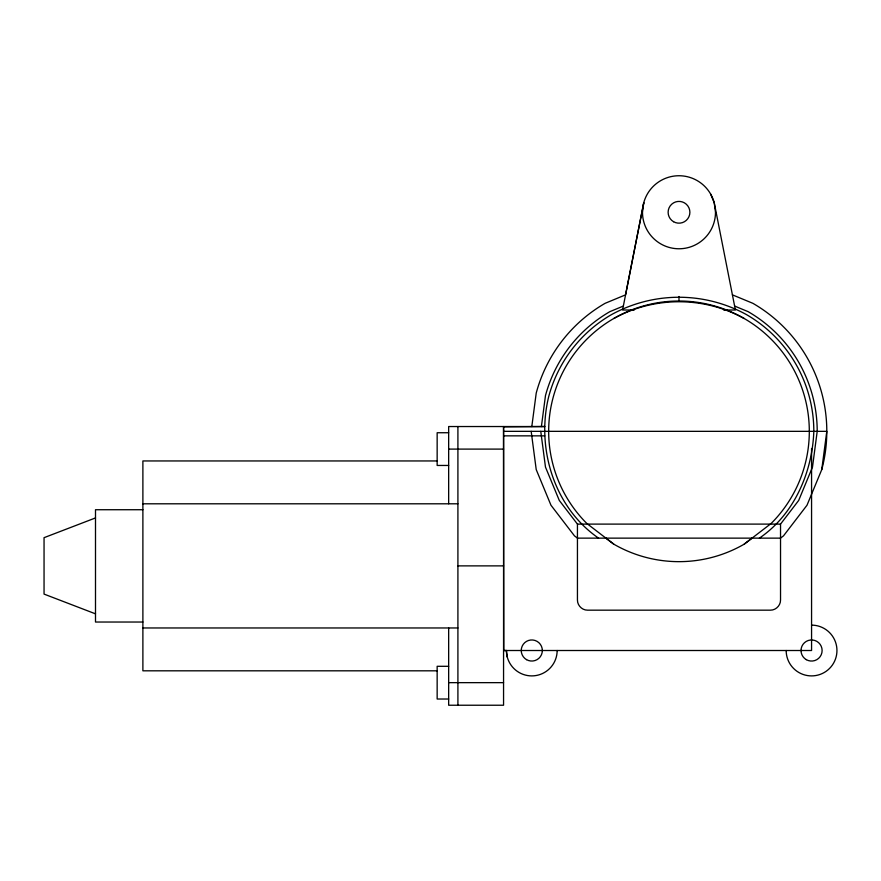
<?xml version="1.0" encoding="UTF-8"?>
<svg xmlns="http://www.w3.org/2000/svg" width="881" height="881" viewBox="0 0 881 881"><rect width="100%" height="100%" fill="white"/><g stroke="black" fill="none" stroke-linecap="round" stroke-linejoin="round"><path stroke-width="1.32" d="M811.566 448.473L811.566 650.508L503.756 650.508L503.558 426.536L503.558 705.229L448.66 705.229L448.66 627.966M531.816 426.536L536.221 393.08A147.81 147.81 0 0 1 605.082 303.328L625.565 294.849L643.747 202.839M541.397 426.536L545.482 395.569A138.218 138.218 0 0 1 609.883 311.643L623.352 306.059M643.725 202.828L642.491 212.277A36.495 36.495 0 0 0 678.987 248.772A36.495 36.495 0 0 0 715.493 212.277L714.249 202.828A36.495 36.495 0 0 0 643.725 202.828L622.57 310.013L634.265 310.013M531.177 431.338L536.221 469.595L550.977 505.242L574.467 535.857L577.44 538.137L780.533 538.137L783.506 535.857L806.996 505.242L821.764 469.595L826.796 431.338L503.756 431.338M540.769 431.338L545.482 467.106L559.292 500.441L577.44 524.107L577.44 600.016C577.341 605.467 582.154 610.269 587.594 610.17L770.379 610.17C775.831 610.269 780.632 605.467 780.533 600.016L780.533 524.107L798.682 500.441L812.491 467.106L817.205 431.338A138.218 138.218 0 0 0 748.101 311.643L734.622 306.059M744.148 544.194L771.139 523.49A130.322 130.322 0 0 0 771.139 339.185A130.322 130.322 0 0 0 586.834 339.185A130.322 130.322 0 0 0 586.834 523.49L613.826 544.194A130.322 130.322 0 0 0 744.148 544.194L752.055 538.137M759.4 538.137C794.078 514.515 812.326 472.491 813.824 431.338A134.837 134.837 0 0 0 746.405 314.572C704.326 291.479 653.647 291.479 611.568 314.572A134.837 134.837 0 0 0 548.753 396.439C535.989 448.033 554.039 507.456 598.573 538.137M613.826 318.481C654.231 296.181 703.743 296.181 744.148 318.481M95.5 517.929L44.05 537.674L44.05 594.091L95.5 613.837M723.708 310.013L735.404 310.013L714.26 202.839L710.615 194.04M544.788 426.536L448.66 426.536L448.66 503.8M503.756 426.822L544.535 426.536M448.66 432.736L437.152 432.736L437.152 465.454L448.66 465.454M503.756 435.853L544.744 435.853M448.66 449.101L503.558 449.101M437.273 460.95L142.887 460.95L142.887 670.815L437.273 670.815M142.887 503.8L457.911 503.8M142.887 509.725L95.5 509.725L95.5 622.03L142.887 622.03M577.44 524.107L780.533 524.107M457.911 565.877L503.558 565.877M142.887 627.966L457.911 627.966M503.756 650.508L506.41 650.508A25.384 25.384 0 0 0 531.761 675.903A25.384 25.384 0 0 0 557.155 650.508M448.66 666.3L437.152 666.3L437.152 699.018L448.66 699.018M448.66 682.654L503.558 682.654M732.408 294.849L752.892 303.328A147.81 147.81 0 0 1 821.764 469.595M605.919 538.137L613.826 544.216M506.388 650.519L507.247 657.083M678.987 296.501L678.987 301.016M457.911 426.536L457.911 705.229M811.566 625.125A25.384 25.384 0 0 1 836.95 650.508A25.384 25.384 0 0 1 811.566 675.903A25.384 25.384 0 0 1 786.171 650.508M806.291 659.649A10.55 10.55 0 0 0 822.116 650.508A10.55 10.55 0 0 0 806.291 641.379A10.55 10.55 0 0 0 806.291 659.649M673.558 221.715A10.891 10.891 0 0 0 689.889 212.288A10.891 10.891 0 0 0 673.558 202.861A10.891 10.891 0 0 0 673.558 221.715M526.519 659.638A10.55 10.55 0 0 0 542.344 650.508A10.55 10.55 0 0 0 526.519 641.368A10.55 10.55 0 0 0 526.519 659.638"/></g></svg>
